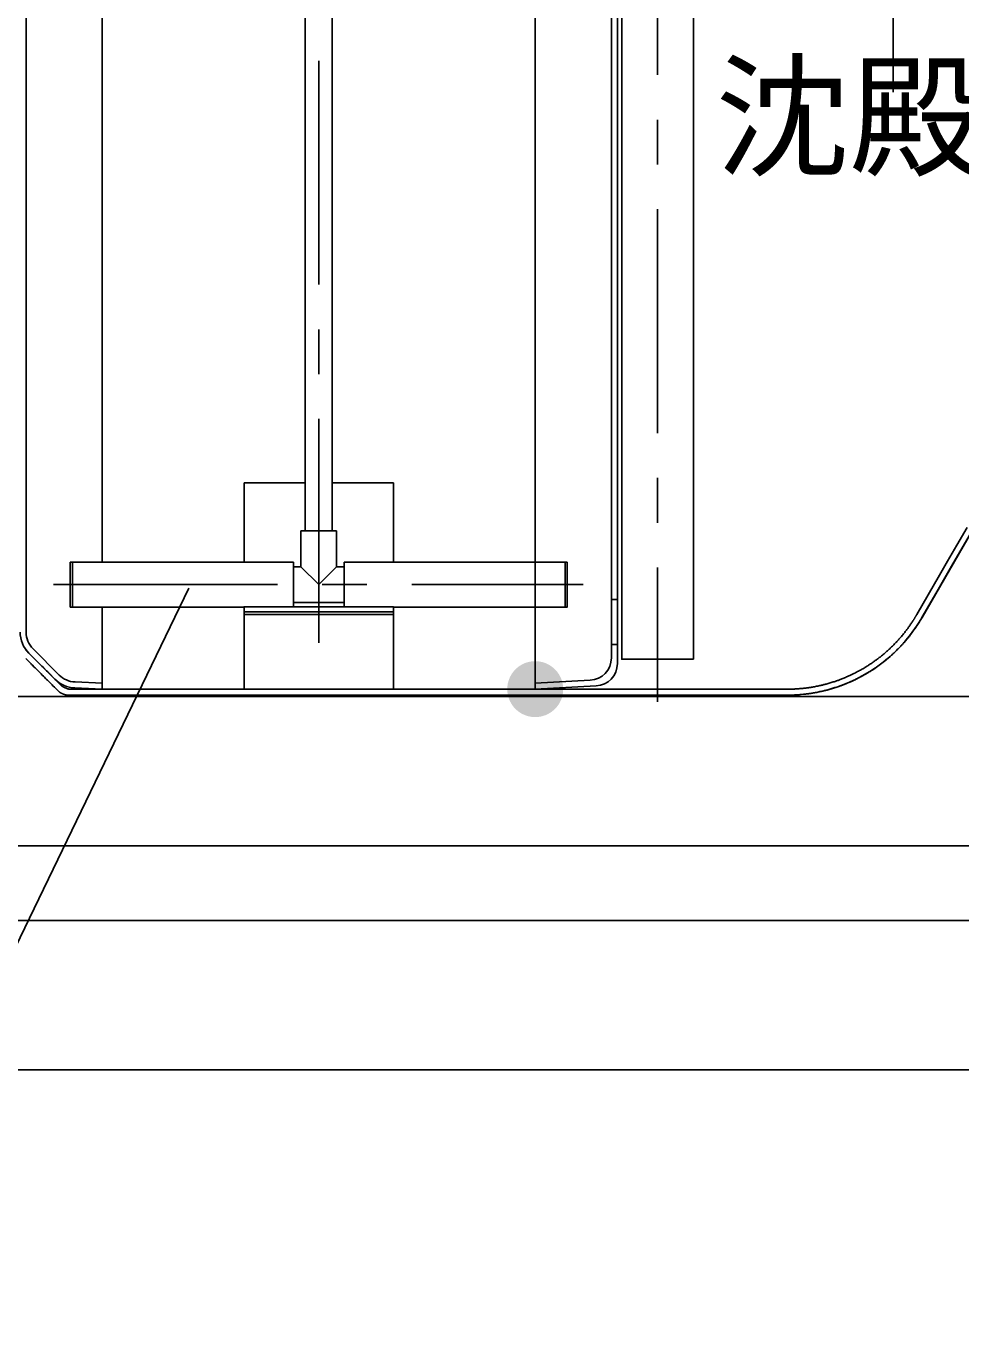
# Model space of a CAD drawing. Units: millimetres, scale not verified. Extents: x -8910 to 8910, y -6308 to 6308.
# Drawn here: x -4845 to -4219, y -3787 to -2913 of the extents above; entities that cross this region are included whole.
import ezdxf
from ezdxf.enums import TextEntityAlignment as Align

# ---------------------------------------------------------------- set-up
doc = ezdxf.new("R2010")
doc.units = ezdxf.units.MM
doc.header["$LTSCALE"] = 30
doc.linetypes.add('CHAIN1', pattern=[8, 5, -1, 1, -1])
for name, color, linetype, lineweight in [('0-0_空気管', 3, 'Continuous', 25), ('0-1_機器', 2, 'Continuous', 25), ('0-4_00クル-フ-6寸法', 132, 'Continuous', 25)]:
    doc.layers.add(name, color=color, linetype=linetype, lineweight=lineweight)
doc.styles.add('ＭＳ ゴシック', font='')
doc.styles.get('ＭＳ ゴシック').set_extended_font_data('MS Gothic')

msp = doc.modelspace()

# ---------------------------------------------------------------- linework, layer by layer
at = {"layer": '0-0_空気管', "linetype": 'CHAIN1'}
for p, q in [((-4421.91, -1836.15), (-4421.91, -3366.16)), ((-4648.91, -3326.67), (-4648.91, -1866.58)), ((-4264.24, -2957.67), (-4264.24, -2533.21)), ((-4826.61, -3287.67), (-4471.85, -3287.67))]:
    msp.add_line(p, q, dxfattribs=at)
at = {"layer": '0-0_空気管'}
for p, q in [((-4793.91, -1917.69), (-4793.91, -3272.67)), ((-4657.91, -3251.67), (-4657.91, -1922.47)), ((-4639.91, -3251.67), (-4639.91, -1922.47)), ((-4844.91, -3319.39), (-4844.91, -1938.83)), ((-4503.91, -3272.67), (-4503.91, -1934.79)), ((-4452.91, -1944.79), (-4452.91, -3336.76)), ((-4448.91, -3340.55), (-4448.91, -1944.79)), ((-4397.91, -3337.67), (-4397.91, -2026.67)), ((-4244.86, -3309.67), (-4108.92, -3074.21)), ((-4698.91, -3272.67), (-4698.91, -3219.55)), ((-4657.91, -3219.55), (-4698.91, -3219.55)), ((-4598.91, -3219.55), (-4639.91, -3219.55)), ((-4598.91, -3219.55), (-4598.91, -3272.67)), ((-4660.92, -3251.67), (-4636.91, -3251.67)), ((-4660.92, -3275.67), (-4660.92, -3251.67)), ((-4636.91, -3275.67), (-4636.91, -3251.67)), ((-4815.41, -3272.67), (-4665.91, -3272.67)), ((-4815.41, -3272.67), (-4815.41, -3302.67)), ((-4813.91, -3272.67), (-4813.91, -3302.67)), ((-4665.91, -3302.5), (-4665.91, -3272.67)), ((-4665.91, -3275.67), (-4660.92, -3275.67)), ((-4636.91, -3275.67), (-4631.92, -3275.67)), ((-4631.91, -3272.67), (-4631.91, -3302.5)), ((-4631.91, -3272.67), (-4482.41, -3272.67)), ((-4483.91, -3302.67), (-4483.91, -3272.67)), ((-4735.98, -3290.02), (-4975.84, -3786.97)), ((-4665.91, -3299.67), (-4631.92, -3299.67)), ((-4452.91, -3297.67), (-4448.91, -3297.67)), ((-4815.41, -3302.67), (-4698.91, -3302.67)), ((-4698.91, -3305.9), (-4598.91, -3305.9)), ((-4598.91, -3307.67), (-4698.91, -3307.67)), ((-4448.91, -3327.67), (-4452.91, -3327.67)), ((-4843.06, -3333.53), (-4825.56, -3351.03)), ((-4822.73, -3348.2), (-4840.23, -3330.7)), ((-4793.91, -3353.67), (-4812.11, -3352.87)), ((-4467.13, -3351.74), (-4503.91, -3353.66))]:
    msp.add_line(p, q, dxfattribs=at)
for points in [[(-4397.91, -3337.67), (-4445.91, -3337.67), (-4445.91, -2026.67)], [(-4245.47, -3310.69), (-4245.35, -3310.48), (-4245.24, -3310.3), (-4245.15, -3310.13), (-4244.88, -3309.67), (-4234.11, -3291.02), (-4229.59, -3283.18), (-4224.17, -3273.79), (-4217.96, -3263.04), (-4211.09, -3251.14), (-4203.65, -3238.27), (-4195.78, -3224.62), (-4187.57, -3210.41), (-4179.14, -3195.81), (-4170.62, -3181.05), (-4162.14, -3166.36), (-4153.86, -3152.02), (-4145.94, -3138.3), (-4138.51, -3125.44), (-4131.75, -3113.73), (-4125.8, -3103.42), (-4108.91, -3074.17)], [(-4214.67, -3249.34), (-4221.52, -3261.21), (-4227.7, -3271.92), (-4233.11, -3281.27), (-4248.35, -3307.67), (-4248.53, -3307.98), (-4248.6, -3308.11), (-4248.69, -3308.27), (-4248.8, -3308.45), (-4248.91, -3308.65), (-4249.04, -3308.86), (-4249.17, -3309.08), (-4249.3, -3309.31), (-4249.58, -3309.78), (-4249.73, -3310.02), (-4249.88, -3310.27), (-4250.05, -3310.54), (-4250.23, -3310.82), (-4250.43, -3311.14), (-4250.66, -3311.48), (-4250.91, -3311.87), (-4251.19, -3312.29), (-4251.49, -3312.75), (-4251.81, -3313.24), (-4252.15, -3313.73)], [(-4660.92, -3275.67), (-4648.91, -3287.67), (-4636.91, -3275.67)], [(-4598.91, -3302.67), (-4482.41, -3302.67), (-4482.41, -3272.67)], [(-4812.29, -3356.87), (-4793.91, -3357.67), (-4793.91, -3302.67)], [(-4598.91, -3357.67), (-4598.91, -3302.5), (-4698.91, -3302.5), (-4698.91, -3357.67)], [(-4503.91, -3302.67), (-4503.91, -3357.67), (-4463.13, -3355.53)], [(-4252.15, -3313.73), (-4252.49, -3314.24), (-4252.83, -3314.74), (-4253.17, -3315.23), (-4253.49, -3315.7), (-4253.8, -3316.15), (-4254.1, -3316.57), (-4254.4, -3316.98), (-4254.7, -3317.38), (-4255.01, -3317.79), (-4255.33, -3318.21), (-4255.67, -3318.65), (-4256.05, -3319.12), (-4256.45, -3319.63), (-4256.88, -3320.16), (-4257.33, -3320.71), (-4257.78, -3321.26), (-4258.24, -3321.82), (-4258.69, -3322.36), (-4259.13, -3322.88), (-4259.54, -3323.36), (-4259.93, -3323.81), (-4260.29, -3324.22), (-4260.63, -3324.61), (-4260.97, -3324.99), (-4261.31, -3325.36), (-4261.66, -3325.73), (-4262.03, -3326.12), (-4262.42, -3326.53), (-4262.85, -3326.96), (-4263.29, -3327.42), (-4263.76, -3327.9), (-4264.24, -3328.38), (-4264.72, -3328.85), (-4265.2, -3329.32), (-4265.65, -3329.77), (-4266.09, -3330.2), (-4266.5, -3330.59), (-4266.88, -3330.96), (-4267.26, -3331.31)], [(-4257.66, -3327.29), (-4257.3, -3326.89), (-4256.92, -3326.46), (-4256.52, -3325.99), (-4256.09, -3325.48), (-4255.64, -3324.94), (-4255.17, -3324.38), (-4254.7, -3323.81), (-4254.22, -3323.23), (-4253.76, -3322.66), (-4253.31, -3322.11), (-4252.89, -3321.58), (-4252.5, -3321.09), (-4252.15, -3320.64), (-4251.81, -3320.2), (-4251.49, -3319.77), (-4251.18, -3319.35), (-4250.87, -3318.93), (-4250.56, -3318.49), (-4250.23, -3318.03), (-4249.89, -3317.54), (-4249.55, -3317.02), (-4249.19, -3316.5), (-4248.83, -3315.98), (-4248.49, -3315.46), (-4248.15, -3314.95), (-4247.84, -3314.48), (-4247.54, -3314.04), (-4247.29, -3313.63), (-4247.05, -3313.27), (-4246.84, -3312.95), (-4246.65, -3312.65), (-4246.48, -3312.37), (-4246.32, -3312.11), (-4246.17, -3311.86), (-4246.02, -3311.62), (-4245.88, -3311.38), (-4245.74, -3311.14), (-4245.6, -3310.91), (-4245.47, -3310.69)], [(-4275.92, -3343.29), (-4275.32, -3342.88), (-4274.76, -3342.5), (-4274.24, -3342.14), (-4273.76, -3341.8), (-4273.31, -3341.47), (-4272.86, -3341.14), (-4272.43, -3340.81), (-4271.99, -3340.48), (-4271.53, -3340.12), (-4271.04, -3339.73), (-4270.51, -3339.31), (-4269.96, -3338.86), (-4269.39, -3338.4), (-4268.81, -3337.92), (-4268.24, -3337.45), (-4267.67, -3336.98), (-4267.13, -3336.52), (-4266.63, -3336.1), (-4266.16, -3335.69), (-4265.73, -3335.32), (-4265.33, -3334.96), (-4264.94, -3334.61), (-4264.55, -3334.25), (-4264.16, -3333.89), (-4263.76, -3333.51), (-4263.34, -3333.1), (-4262.88, -3332.66), (-4262.4, -3332.19), (-4261.91, -3331.7), (-4261.41, -3331.21), (-4260.92, -3330.7), (-4260.43, -3330.21), (-4259.96, -3329.74), (-4259.52, -3329.28), (-4259.11, -3328.86), (-4258.73, -3328.46), (-4258.37, -3328.07), (-4258.01, -3327.68), (-4257.66, -3327.29)], [(-4844.87, -3331.83), (-4844.97, -3331.76)], [(-4821.14, -3355.42), (-4821.25, -3355.32), (-4821.36, -3355.22), (-4821.46, -3355.13), (-4821.55, -3355.04), (-4821.84, -3354.75), (-4822.51, -3354.08), (-4824.39, -3352.2), (-4824.87, -3351.72), (-4825.36, -3351.23), (-4826.37, -3350.23), (-4829.12, -3347.48), (-4829.76, -3346.84), (-4830.45, -3346.15), (-4831.19, -3345.42), (-4833.56, -3343.04), (-4834.37, -3342.24), (-4835.15, -3341.46), (-4835.9, -3340.71), (-4838.36, -3338.25), (-4838.86, -3337.75), (-4839.77, -3336.85), (-4840.19, -3336.42), (-4842.22, -3334.39), (-4842.57, -3334.04), (-4843.97, -3332.65), (-4844.05, -3332.57), (-4844.09, -3332.53), (-4844.13, -3332.49), (-4844.18, -3332.44), (-4844.24, -3332.38), (-4844.3, -3332.32), (-4844.36, -3332.26), (-4844.43, -3332.2), (-4844.5, -3332.14), (-4844.57, -3332.08), (-4844.64, -3332.02), (-4844.71, -3331.96), (-4844.79, -3331.9), (-4844.87, -3331.83)], [(-4267.26, -3331.31), (-4267.63, -3331.65), (-4268, -3331.99), (-4268.39, -3332.33), (-4268.81, -3332.69), (-4269.26, -3333.08), (-4269.74, -3333.49), (-4270.26, -3333.93), (-4270.8, -3334.38), (-4271.36, -3334.84), (-4271.91, -3335.29), (-4272.46, -3335.74), (-4272.99, -3336.17), (-4273.49, -3336.57), (-4273.97, -3336.94), (-4274.41, -3337.29), (-4274.83, -3337.62), (-4275.25, -3337.93), (-4275.68, -3338.24), (-4276.12, -3338.56), (-4276.58, -3338.89), (-4277.08, -3339.24), (-4277.62, -3339.61), (-4278.19, -3340), (-4278.79, -3340.4), (-4279.4, -3340.81), (-4280.01, -3341.22), (-4280.61, -3341.62), (-4281.19, -3341.99), (-4281.74, -3342.35), (-4282.25, -3342.68), (-4282.73, -3342.98), (-4283.19, -3343.26), (-4283.64, -3343.54), (-4284.09, -3343.8), (-4284.56, -3344.07), (-4285.05, -3344.35), (-4285.57, -3344.64), (-4286.14, -3344.95), (-4286.74, -3345.28)], [(-4845.03, -3337.24), (-4843.48, -3338.79), (-4843.14, -3339.13), (-4842, -3340.27), (-4841.6, -3340.67), (-4841.19, -3341.08), (-4840.78, -3341.48), (-4839.43, -3342.84), (-4838.91, -3343.35)], [(-4838.91, -3343.35), (-4838.35, -3343.92), (-4837.73, -3344.53), (-4837.06, -3345.2), (-4836.34, -3345.92), (-4834.82, -3347.44), (-4834.04, -3348.22), (-4833.27, -3348.99), (-4832.52, -3349.73), (-4831.81, -3350.44), (-4831.15, -3351.1), (-4830.53, -3351.72), (-4828.87, -3353.38), (-4828.37, -3353.88), (-4827.87, -3354.37), (-4827.39, -3354.86), (-4826.9, -3355.35), (-4825.96, -3356.29), (-4825.52, -3356.72), (-4824.42, -3357.83), (-4823.5, -3358.75), (-4823.2, -3359.05), (-4823.11, -3359.13), (-4823.01, -3359.23), (-4822.9, -3359.33), (-4822.78, -3359.44), (-4822.66, -3359.54), (-4822.53, -3359.65), (-4822.4, -3359.75), (-4822.27, -3359.85), (-4822.13, -3359.95), (-4821.98, -3360.05), (-4821.81, -3360.15), (-4821.63, -3360.25), (-4821.44, -3360.36), (-4821.23, -3360.46), (-4821, -3360.57), (-4820.76, -3360.68), (-4820.5, -3360.8), (-4820.23, -3360.91)], [(-4286.74, -3345.28), (-4287.36, -3345.61), (-4287.99, -3345.95), (-4288.63, -3346.29), (-4289.25, -3346.62), (-4289.85, -3346.93), (-4290.42, -3347.22), (-4290.95, -3347.49), (-4291.44, -3347.73), (-4291.91, -3347.96), (-4292.36, -3348.18), (-4292.82, -3348.39), (-4293.29, -3348.6), (-4293.77, -3348.82), (-4294.29, -3349.04), (-4294.85, -3349.28), (-4295.44, -3349.53), (-4296.06, -3349.79), (-4296.68, -3350.05), (-4297.31, -3350.31), (-4297.93, -3350.56), (-4298.52, -3350.8), (-4299.09, -3351.03), (-4299.62, -3351.24), (-4300.11, -3351.43), (-4300.59, -3351.61), (-4301.06, -3351.78), (-4301.54, -3351.95), (-4302.03, -3352.12), (-4302.55, -3352.29), (-4303.11, -3352.48), (-4303.72, -3352.67), (-4304.37, -3352.88), (-4305.04, -3353.09), (-4306.41, -3353.51), (-4307.09, -3353.71), (-4307.75, -3353.9), (-4308.37, -3354.08), (-4308.95, -3354.25), (-4309.49, -3354.4)], [(-4298.72, -3355.18), (-4298.2, -3354.98), (-4297.65, -3354.76), (-4297.07, -3354.53), (-4296.44, -3354.28), (-4295.8, -3354.02), (-4294.5, -3353.48), (-4293.87, -3353.21), (-4293.25, -3352.95), (-4292.67, -3352.7), (-4292.12, -3352.46), (-4291.62, -3352.24), (-4291.13, -3352.02), (-4290.66, -3351.8), (-4290.19, -3351.57), (-4289.7, -3351.33), (-4289.19, -3351.08), (-4288.64, -3350.8), (-4288.05, -3350.5), (-4287.42, -3350.17), (-4286.77, -3349.83), (-4286.12, -3349.48), (-4285.46, -3349.13), (-4284.81, -3348.78), (-4284.18, -3348.44), (-4283.59, -3348.12), (-4283.05, -3347.82), (-4282.54, -3347.53), (-4282.06, -3347.25), (-4281.59, -3346.97), (-4281.12, -3346.69), (-4280.64, -3346.39), (-4280.14, -3346.08), (-4279.61, -3345.74), (-4279.04, -3345.37), (-4278.44, -3344.97), (-4277.81, -3344.56), (-4277.17, -3344.14), (-4276.54, -3343.71), (-4275.92, -3343.29)], [(-4332.23, -3357.65), (-4332.62, -3357.66), (-4332.99, -3357.66), (-4333.34, -3357.67), (-4333.96, -3357.67), (-4334.22, -3357.67), (-4815.09, -3357.67), (-4815.2, -3357.67), (-4815.32, -3357.67), (-4815.46, -3357.66), (-4815.61, -3357.66), (-4815.77, -3357.65), (-4815.93, -3357.64), (-4816.1, -3357.63), (-4816.26, -3357.61), (-4816.43, -3357.58), (-4816.6, -3357.55), (-4816.77, -3357.52), (-4816.96, -3357.47), (-4817.16, -3357.42), (-4817.37, -3357.36), (-4817.59, -3357.28), (-4817.83, -3357.2), (-4818.09, -3357.1), (-4818.35, -3357), (-4818.61, -3356.89), (-4818.88, -3356.78), (-4819.13, -3356.67), (-4819.38, -3356.56), (-4819.61, -3356.44), (-4819.82, -3356.34), (-4820.01, -3356.23), (-4820.18, -3356.13), (-4820.34, -3356.03), (-4820.49, -3355.93), (-4820.63, -3355.84), (-4820.76, -3355.74), (-4820.89, -3355.63), (-4821.02, -3355.53), (-4821.14, -3355.42)], [(-4820.23, -3360.91), (-4819.97, -3361.01), (-4819.71, -3361.12), (-4819.45, -3361.21), (-4819.21, -3361.29), (-4818.99, -3361.36), (-4818.78, -3361.43), (-4818.59, -3361.48), (-4818.4, -3361.52), (-4818.23, -3361.56), (-4818.06, -3361.59), (-4817.89, -3361.61), (-4817.73, -3361.63), (-4817.57, -3361.64), (-4817.41, -3361.65), (-4817.26, -3361.66), (-4817.11, -3361.66), (-4816.97, -3361.67), (-4816.85, -3361.67), (-4333.92, -3361.67), (-4333.61, -3361.67), (-4333.28, -3361.67), (-4332.91, -3361.66), (-4332.53, -3361.66), (-4332.12, -3361.65), (-4331.71, -3361.65), (-4331.3, -3361.63), (-4330.88, -3361.62), (-4330.45, -3361.6), (-4329.99, -3361.58), (-4329.5, -3361.55), (-4328.98, -3361.52), (-4328.42, -3361.48), (-4327.81, -3361.43), (-4327.14, -3361.38), (-4326.44, -3361.32), (-4325.71, -3361.25), (-4324.22, -3361.11), (-4323.49, -3361.03), (-4322.78, -3360.96)], [(-4309.49, -3354.4), (-4310, -3354.54), (-4310.51, -3354.67), (-4311.02, -3354.79), (-4311.55, -3354.92), (-4312.11, -3355.04), (-4312.7, -3355.17), (-4313.34, -3355.31), (-4314.02, -3355.45), (-4314.72, -3355.6), (-4315.44, -3355.74), (-4316.16, -3355.88), (-4316.87, -3356.02), (-4317.55, -3356.15), (-4318.19, -3356.27), (-4318.79, -3356.37), (-4319.35, -3356.47), (-4319.89, -3356.56), (-4320.41, -3356.63), (-4320.93, -3356.71), (-4321.46, -3356.78), (-4322.02, -3356.85), (-4322.61, -3356.92), (-4323.25, -3356.99), (-4323.93, -3357.06), (-4324.64, -3357.13), (-4325.35, -3357.2), (-4326.07, -3357.27), (-4326.77, -3357.33), (-4327.44, -3357.39), (-4328.08, -3357.44), (-4328.67, -3357.49), (-4329.21, -3357.53), (-4329.71, -3357.56), (-4330.18, -3357.58), (-4330.62, -3357.61), (-4331.04, -3357.62), (-4331.45, -3357.64), (-4331.84, -3357.65), (-4332.23, -3357.65)], [(-4322.78, -3360.96), (-4322.12, -3360.89), (-4321.5, -3360.82), (-4320.92, -3360.74), (-4320.37, -3360.67), (-4319.82, -3360.59), (-4319.28, -3360.51), (-4318.73, -3360.42), (-4318.15, -3360.32), (-4317.53, -3360.21), (-4316.86, -3360.09), (-4316.15, -3359.95), (-4315.41, -3359.81), (-4314.66, -3359.66), (-4313.91, -3359.51), (-4313.18, -3359.36), (-4312.47, -3359.22), (-4311.81, -3359.07), (-4311.19, -3358.94), (-4310.61, -3358.81), (-4310.07, -3358.68), (-4309.54, -3358.55), (-4309.01, -3358.41), (-4308.47, -3358.27), (-4307.9, -3358.11), (-4307.31, -3357.94), (-4306.66, -3357.75), (-4305.98, -3357.55), (-4305.27, -3357.34), (-4304.56, -3357.12), (-4303.84, -3356.9), (-4303.14, -3356.68), (-4302.47, -3356.47), (-4301.84, -3356.27), (-4301.26, -3356.08), (-4300.72, -3355.9), (-4300.2, -3355.72), (-4299.71, -3355.54), (-4299.22, -3355.36), (-4298.72, -3355.18)]]:
    msp.add_lwpolyline(points, dxfattribs=at)
for centre, radius, start, end in [((-4334.93, -3257.67), 104, 270, 330), ((-4828.91, -3319.39), 20, 180, 225), ((-4828.91, -3319.39), 16, 180, 225), ((-4467.91, -3336.76), 15, 273, 0), ((-4463.91, -3340.55), 15, 273, 0), ((-4811.41, -3336.89), 20, 225, 267.5), ((-4811.41, -3336.89), 16, 225, 267.5)]:
    msp.add_arc(centre, radius, start, end, dxfattribs=at)
at = {"layer": '0-1_機器'}
for p, q in [((-6158.91, -3362.67), (-4148.91, -3362.67)), ((-6208.91, -3462.67), (-4098.91, -3462.67)), ((-6208.91, -3512.67), (-4098.91, -3512.67)), ((-6208.91, -3612.67), (-4098.91, -3612.67))]:
    msp.add_line(p, q, dxfattribs=at)
at = {"layer": '0-4_00クル-フ-6寸法', "color": 4}
for p in [(-4503.91, -2107.67), (-4519.91, -3357.67)]:
    msp.add_line(p, (-4503.91, -3357.67), dxfattribs=at)
at = {"layer": '0-4_00クル-フ-6寸法'}
for points in [[(-4503.91, -3357.67), (-4518.36, -3345.72), (-4516.75, -3344)], [(-4503.91, -3357.67), (-4516.75, -3344), (-4514.93, -3342.5)], [(-4503.91, -3357.67), (-4514.93, -3342.5), (-4512.95, -3341.24)], [(-4503.91, -3357.67), (-4512.95, -3341.24), (-4510.82, -3340.24)], [(-4503.91, -3357.67), (-4510.82, -3340.24), (-4508.58, -3339.51)], [(-4503.91, -3357.67), (-4508.58, -3339.51), (-4506.26, -3339.07)], [(-4503.91, -3357.67), (-4506.26, -3339.07), (-4503.91, -3338.92)], [(-4503.91, -3357.67), (-4503.91, -3338.92), (-4501.56, -3339.07)], [(-4503.91, -3357.67), (-4501.56, -3339.07), (-4499.25, -3339.51)], [(-4503.91, -3357.67), (-4499.25, -3339.51), (-4497.01, -3340.24)], [(-4503.91, -3357.67), (-4497.01, -3340.24), (-4494.88, -3341.24)], [(-4503.91, -3357.67), (-4494.88, -3341.24), (-4492.89, -3342.5)], [(-4503.91, -3357.67), (-4492.89, -3342.5), (-4491.08, -3344)], [(-4503.91, -3357.67), (-4491.08, -3344), (-4489.47, -3345.72)], [(-4503.91, -3357.67), (-4522.63, -3356.49), (-4522.33, -3354.16)], [(-4503.91, -3357.67), (-4522.33, -3354.16), (-4521.74, -3351.88)], [(-4503.91, -3357.67), (-4521.74, -3351.88), (-4520.88, -3349.69)], [(-4503.91, -3357.67), (-4520.88, -3349.69), (-4519.74, -3347.62)], [(-4503.91, -3357.67), (-4519.74, -3347.62), (-4518.36, -3345.72)], [(-4503.91, -3357.67), (-4489.47, -3345.72), (-4488.08, -3347.62)], [(-4503.91, -3357.67), (-4488.08, -3347.62), (-4486.95, -3349.69)], [(-4503.91, -3357.67), (-4486.95, -3349.69), (-4486.08, -3351.88)], [(-4503.91, -3357.67), (-4486.08, -3351.88), (-4485.49, -3354.16)], [(-4503.91, -3357.67), (-4485.49, -3354.16), (-4485.2, -3356.49)], [(-4503.91, -3357.67), (-4522.63, -3358.85), (-4522.63, -3356.49)], [(-4503.91, -3357.67), (-4522.33, -3361.18), (-4522.63, -3358.85)], [(-4503.91, -3357.67), (-4521.74, -3363.47), (-4522.33, -3361.18)], [(-4503.91, -3357.67), (-4520.88, -3365.65), (-4521.74, -3363.47)], [(-4503.91, -3357.67), (-4519.74, -3367.72), (-4520.88, -3365.65)], [(-4503.91, -3357.67), (-4518.36, -3369.62), (-4519.74, -3367.72)], [(-4503.91, -3357.67), (-4516.75, -3371.34), (-4518.36, -3369.62)], [(-4503.91, -3357.67), (-4514.93, -3372.84), (-4516.75, -3371.34)], [(-4503.91, -3357.67), (-4512.95, -3374.1), (-4514.93, -3372.84)], [(-4503.91, -3357.67), (-4510.82, -3375.1), (-4512.95, -3374.1)], [(-4503.91, -3357.67), (-4508.58, -3375.83), (-4510.82, -3375.1)], [(-4503.91, -3357.67), (-4506.26, -3376.27), (-4508.58, -3375.83)], [(-4503.91, -3357.67), (-4503.91, -3376.42), (-4506.26, -3376.27)], [(-4503.91, -3357.67), (-4485.2, -3356.49), (-4485.2, -3358.85)], [(-4503.91, -3357.67), (-4501.56, -3376.27), (-4503.91, -3376.42)], [(-4503.91, -3357.67), (-4499.25, -3375.83), (-4501.56, -3376.27)], [(-4503.91, -3357.67), (-4497.01, -3375.1), (-4499.25, -3375.83)], [(-4503.91, -3357.67), (-4494.88, -3374.1), (-4497.01, -3375.1)], [(-4503.91, -3357.67), (-4492.89, -3372.84), (-4494.88, -3374.1)], [(-4503.91, -3357.67), (-4491.08, -3371.34), (-4492.89, -3372.84)], [(-4503.91, -3357.67), (-4489.47, -3369.62), (-4491.08, -3371.34)], [(-4503.91, -3357.67), (-4488.08, -3367.72), (-4489.47, -3369.62)], [(-4503.91, -3357.67), (-4486.95, -3365.65), (-4488.08, -3367.72)], [(-4503.91, -3357.67), (-4486.08, -3363.47), (-4486.95, -3365.65)], [(-4503.91, -3357.67), (-4485.49, -3361.18), (-4486.08, -3363.47)], [(-4503.91, -3357.67), (-4485.2, -3358.85), (-4485.49, -3361.18)]]:
    msp.add_solid(points, dxfattribs=at)

# ---------------------------------------------------------------- texts
at = {"layer": '0-0_空気管', "color": 4, "style": 'ＭＳ ゴシック'}
msp.add_text('沈殿槽', height=65.98, dxfattribs=at).set_placement((-4383.44, -3026.83), align=Align.BOTTOM_LEFT)

doc.saveas('drawing.dxf')
